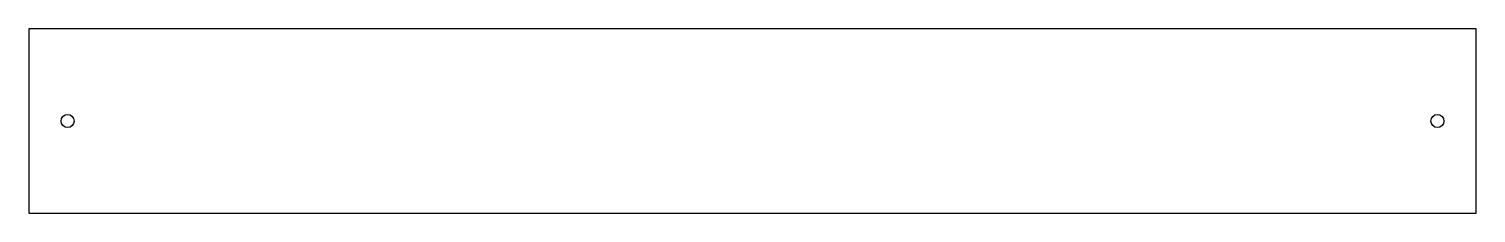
# Model space of a CAD drawing. Header units: millimetres. Extents: x -112 to 112, y -14 to 14.
import ezdxf

# ---------------------------------------------------------------- set-up
doc = ezdxf.new("R2010")
doc.units = ezdxf.units.MM

msp = doc.modelspace()

# ---------------------------------------------------------------- linework, layer by layer
at = {"color": 7, "linetype": 'Continuous', "lineweight": 25}
for p, q in [((-112.325, 14.2875), (-112.325, -14.2875)), ((112.325, 14.2875), (-112.325, 14.2875)), ((112.325, -14.2875), (112.325, 14.2875)), ((-112.325, -14.2875), (112.325, -14.2875))]:
    msp.add_line(p, q, dxfattribs=at)
for centre in [(-106.325, 0), (106.325, 0)]:
    msp.add_circle(centre, 1.016, dxfattribs=at)

doc.saveas('drawing.dxf')
